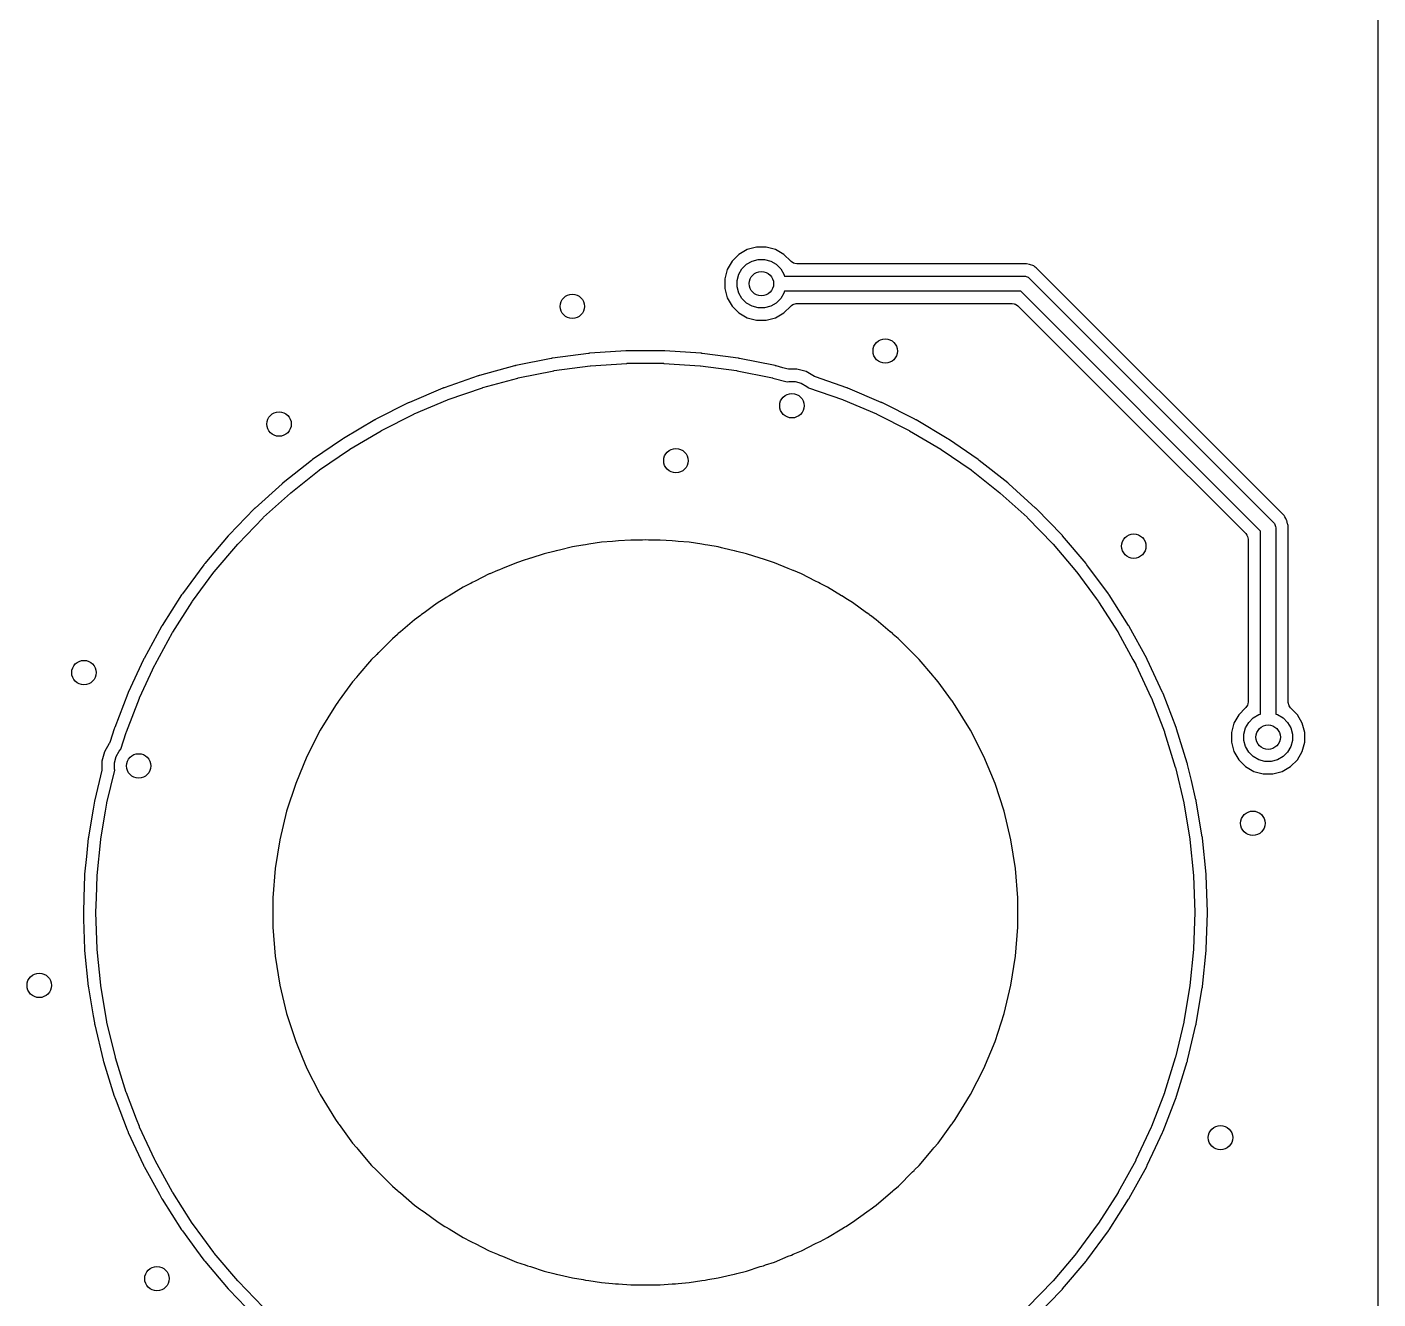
# Model space of a CAD drawing. Header units: inches. Extents: x 0.79 to 7.64, y -5.35 to -0.98.
# Drawn here: x 6.767 to 7.638, y -3.084 to -2.264 of the extents above; entities that cross this region are included whole.
import ezdxf

# ---------------------------------------------------------------- set-up
doc = ezdxf.new("R2010")
doc.units = ezdxf.units.IN
doc.header["$MEASUREMENT"] = 0
doc.layers.add('BLACK', color=250, linetype='CONTINUOUS')

msp = doc.modelspace()

# ---------------------------------------------------------------- linework, layer by layer
at = {"layer": 'BLACK', "linetype": 'CONTINUOUS'}
for p, q in [((7.63778, -1.2601), (7.63778, -5.07848)), ((7.22564, -2.41022), (7.22124, -2.41462)), ((7.23103, -2.4071), (7.22564, -2.41022)), ((7.23705, -2.40549), (7.23103, -2.4071)), ((7.24327, -2.40549), (7.23705, -2.40549)), ((7.23705, -2.40549), (7.23705, -2.40549)), ((7.24928, -2.4071), (7.24327, -2.40549)), ((7.24327, -2.40549), (7.24327, -2.40549)), ((7.25467, -2.41022), (7.24928, -2.4071)), ((7.25908, -2.41462), (7.25467, -2.41022)), ((7.21813, -2.42001), (7.21652, -2.42602)), ((7.22124, -2.41462), (7.21813, -2.42001)), ((7.22561, -2.42311), (7.22766, -2.41955)), ((7.22766, -2.41955), (7.23057, -2.41664)), ((7.23057, -2.41664), (7.23413, -2.41458)), ((7.23413, -2.41458), (7.2381, -2.41352)), ((7.2381, -2.41352), (7.24221, -2.41352)), ((7.24221, -2.41352), (7.24618, -2.41458)), ((7.24618, -2.41458), (7.24974, -2.41664)), ((7.24974, -2.41664), (7.25265, -2.41955)), ((7.25265, -2.41955), (7.25471, -2.42311)), ((7.2593, -2.41484), (7.25908, -2.41462)), ((7.25908, -2.41462), (7.25908, -2.41462)), ((7.25938, -2.41476), (7.2593, -2.41484)), ((7.2609, -2.41586), (7.25938, -2.41476)), ((7.26172, -2.41613), (7.2609, -2.41586)), ((7.26292, -2.41632), (7.26172, -2.41613)), ((7.41114, -2.41632), (7.26292, -2.41632)), ((7.41313, -2.41685), (7.41114, -2.41632)), ((7.41114, -2.41632), (7.41114, -2.41632)), ((7.41582, -2.41757), (7.41313, -2.41685)), ((7.41665, -2.41849), (7.41582, -2.41757)), ((7.41732, -2.41888), (7.41665, -2.41849)), ((7.57481, -2.57638), (7.41732, -2.41888)), ((7.41732, -2.41888), (7.41732, -2.41888)), ((7.41732, -2.41888), (7.41732, -2.41888)), ((7.41732, -2.41888), (7.41732, -2.41888)), ((7.21652, -2.42602), (7.21652, -2.43225)), ((7.22454, -2.42708), (7.22561, -2.42311)), ((7.22454, -2.43119), (7.22454, -2.42708)), ((7.25471, -2.42311), (7.255, -2.42421)), ((7.255, -2.42421), (7.40945, -2.42421)), ((7.40945, -2.42421), (7.41041, -2.42431)), ((7.41041, -2.42431), (7.41041, -2.42431)), ((7.41041, -2.42431), (7.41093, -2.42452)), ((7.41093, -2.42452), (7.41218, -2.42504)), ((7.41218, -2.42504), (7.41218, -2.42504)), ((7.41218, -2.42504), (7.41293, -2.42565)), ((7.41293, -2.42565), (7.57043, -2.58315)), ((7.21652, -2.43225), (7.21813, -2.43826)), ((7.21813, -2.43826), (7.22124, -2.44365)), ((7.22561, -2.43516), (7.22454, -2.43119)), ((7.22766, -2.43872), (7.22561, -2.43516)), ((7.23057, -2.44163), (7.22766, -2.43872)), ((7.25265, -2.43872), (7.24974, -2.44163)), ((7.25471, -2.43516), (7.25265, -2.43872)), ((7.255, -2.43406), (7.25471, -2.43516)), ((7.40741, -2.43406), (7.255, -2.43406)), ((7.56202, -2.58867), (7.40741, -2.43406)), ((7.22124, -2.44365), (7.22564, -2.44805)), ((7.23413, -2.44368), (7.23057, -2.44163)), ((7.2381, -2.44475), (7.23413, -2.44368)), ((7.24221, -2.44475), (7.2381, -2.44475)), ((7.24618, -2.44368), (7.24221, -2.44475)), ((7.24974, -2.44163), (7.24618, -2.44368)), ((7.25467, -2.44805), (7.25908, -2.44365)), ((7.25908, -2.44365), (7.25909, -2.44364)), ((7.25908, -2.44365), (7.25908, -2.44365)), ((7.25909, -2.44364), (7.25964, -2.44318)), ((7.25964, -2.44318), (7.26043, -2.44263)), ((7.26043, -2.44263), (7.26264, -2.44195)), ((7.26264, -2.44195), (7.40191, -2.44195)), ((7.40191, -2.44195), (7.40311, -2.44214)), ((7.40311, -2.44214), (7.4036, -2.4423)), ((7.4036, -2.4423), (7.40403, -2.44244)), ((7.40403, -2.44244), (7.40558, -2.44339)), ((7.40558, -2.44339), (7.47909, -2.5169)), ((7.22564, -2.44805), (7.23103, -2.45116)), ((7.23103, -2.45116), (7.23705, -2.45278)), ((7.23705, -2.45278), (7.23705, -2.45278)), ((7.23705, -2.45278), (7.24327, -2.45278)), ((7.24327, -2.45278), (7.24928, -2.45116)), ((7.24327, -2.45278), (7.24327, -2.45278)), ((7.24928, -2.45116), (7.25467, -2.44805)), ((7.12865, -2.4741), (7.1055, -2.47721)), ((7.12887, -2.47407), (7.12865, -2.4741)), ((7.12892, -2.47407), (7.12887, -2.47407)), ((7.12924, -2.47403), (7.12892, -2.47407)), ((7.12951, -2.47401), (7.12924, -2.47403)), ((7.12924, -2.47403), (7.12924, -2.47403)), ((7.12924, -2.47403), (7.12924, -2.47403)), ((7.15281, -2.47245), (7.12951, -2.47401)), ((7.15303, -2.47244), (7.15281, -2.47245)), ((7.15308, -2.47244), (7.15303, -2.47244)), ((7.1531, -2.47244), (7.15308, -2.47244)), ((7.15341, -2.47243), (7.1531, -2.47244)), ((7.15368, -2.47242), (7.15341, -2.47243)), ((7.17703, -2.47242), (7.15368, -2.47242)), ((7.15368, -2.47242), (7.15368, -2.47242)), ((7.1773, -2.47243), (7.17703, -2.47242)), ((7.17703, -2.47242), (7.17703, -2.47242)), ((7.1776, -2.47244), (7.1773, -2.47243)), ((7.17763, -2.47244), (7.1776, -2.47244)), ((7.17774, -2.47244), (7.17763, -2.47244)), ((7.1779, -2.47245), (7.17774, -2.47244)), ((7.2012, -2.47401), (7.1779, -2.47245)), ((7.20147, -2.47403), (7.2012, -2.47401)), ((7.20179, -2.47407), (7.20147, -2.47403)), ((7.20196, -2.47409), (7.20179, -2.47407)), ((7.20206, -2.4741), (7.20196, -2.47409)), ((7.21709, -2.47612), (7.20206, -2.4741)), ((7.08092, -2.48221), (7.05839, -2.48838)), ((7.08118, -2.48214), (7.08092, -2.48221)), ((7.0815, -2.48206), (7.08118, -2.48214)), ((7.08169, -2.48202), (7.0815, -2.48206)), ((7.08176, -2.48201), (7.08169, -2.48202)), ((7.10465, -2.47735), (7.08176, -2.48201)), ((7.08176, -2.48201), (7.08176, -2.48201)), ((7.08176, -2.48201), (7.08176, -2.48201)), ((7.10491, -2.4773), (7.10465, -2.47735)), ((7.10523, -2.47725), (7.10491, -2.4773)), ((7.1055, -2.47721), (7.10523, -2.47725)), ((7.10658, -2.48523), (7.12973, -2.48212)), ((7.12973, -2.48212), (7.13005, -2.48208)), ((7.13005, -2.48208), (7.15335, -2.48052)), ((7.15335, -2.48052), (7.15368, -2.48051)), ((7.15368, -2.48051), (7.17703, -2.48051)), ((7.17703, -2.48051), (7.17736, -2.48052)), ((7.17736, -2.48052), (7.20066, -2.48208)), ((7.20066, -2.48208), (7.20098, -2.48212)), ((7.20098, -2.48212), (7.22413, -2.48523)), ((7.22521, -2.47721), (7.21709, -2.47612)), ((7.22547, -2.47725), (7.22521, -2.47721)), ((7.22548, -2.47725), (7.22547, -2.47725)), ((7.22547, -2.47725), (7.22547, -2.47725)), ((7.2258, -2.47731), (7.22548, -2.47725)), ((7.22606, -2.47735), (7.2258, -2.47731)), ((7.24895, -2.48201), (7.22606, -2.47735)), ((7.22606, -2.47735), (7.22606, -2.47735)), ((7.22606, -2.47735), (7.22606, -2.47735)), ((7.24921, -2.48206), (7.24895, -2.48201)), ((7.24953, -2.48214), (7.24921, -2.48206)), ((7.24921, -2.48206), (7.24921, -2.48206)), ((7.24921, -2.48206), (7.24921, -2.48206)), ((7.24979, -2.48221), (7.24953, -2.48214)), ((7.24953, -2.48214), (7.24953, -2.48214)), ((7.25398, -2.48335), (7.24979, -2.48221)), ((7.05757, -2.48863), (7.0355, -2.49629)), ((7.05782, -2.48855), (7.05757, -2.48863)), ((7.05814, -2.48845), (7.05782, -2.48855)), ((7.05839, -2.48838), (7.05814, -2.48845)), ((7.06053, -2.49618), (7.08306, -2.49001)), ((7.08306, -2.49001), (7.08337, -2.48993)), ((7.08337, -2.48993), (7.10626, -2.48528)), ((7.10626, -2.48528), (7.10658, -2.48523)), ((7.22413, -2.48523), (7.22445, -2.48528)), ((7.22445, -2.48528), (7.24627, -2.48972)), ((7.24627, -2.48972), (7.24734, -2.48993)), ((7.24734, -2.48993), (7.24765, -2.49001)), ((7.24765, -2.49001), (7.25682, -2.49252)), ((7.25668, -2.48409), (7.25398, -2.48335)), ((7.25771, -2.48423), (7.25668, -2.48409)), ((7.26295, -2.48423), (7.25771, -2.48423)), ((7.26897, -2.48584), (7.26295, -2.48423)), ((7.26295, -2.48423), (7.26295, -2.48423)), ((7.27436, -2.48896), (7.26897, -2.48584)), ((7.27448, -2.48902), (7.27436, -2.48896)), ((7.27436, -2.48896), (7.27436, -2.48896)), ((7.27515, -2.48933), (7.27448, -2.48902)), ((7.2952, -2.49629), (7.27515, -2.48933)), ((7.0347, -2.49661), (7.0132, -2.50572)), ((7.03495, -2.4965), (7.0347, -2.49661)), ((7.03525, -2.49639), (7.03495, -2.4965)), ((7.0355, -2.49629), (7.03525, -2.49639)), ((7.03816, -2.50394), (7.06022, -2.49628)), ((7.06022, -2.49628), (7.06053, -2.49618)), ((7.25682, -2.49252), (7.25779, -2.49226)), ((7.25779, -2.49226), (7.2619, -2.49226)), ((7.2619, -2.49226), (7.26587, -2.49332)), ((7.26587, -2.49332), (7.26943, -2.49538)), ((7.26943, -2.49538), (7.27025, -2.4962)), ((7.27025, -2.4962), (7.27049, -2.49628)), ((7.27049, -2.49628), (7.29255, -2.50394)), ((7.29546, -2.49639), (7.2952, -2.49629)), ((7.29576, -2.4965), (7.29546, -2.49639)), ((7.29601, -2.49661), (7.29576, -2.4965)), ((7.31751, -2.50572), (7.29601, -2.49661)), ((7.01241, -2.50609), (6.99157, -2.51662)), ((7.01265, -2.50597), (7.01241, -2.50609)), ((7.01295, -2.50583), (7.01265, -2.50597)), ((7.0132, -2.50572), (7.01295, -2.50583)), ((7.01635, -2.51317), (7.03786, -2.50405)), ((7.03786, -2.50405), (7.03816, -2.50394)), ((7.29255, -2.50394), (7.29285, -2.50405)), ((7.29285, -2.50405), (7.31435, -2.51317)), ((7.31776, -2.50583), (7.31751, -2.50572)), ((7.31806, -2.50597), (7.31776, -2.50583)), ((7.3183, -2.50609), (7.31806, -2.50597)), ((7.33914, -2.51662), (7.3183, -2.50609)), ((6.99081, -2.51704), (6.97071, -2.52894)), ((6.99104, -2.5169), (6.99081, -2.51704)), ((6.99133, -2.51675), (6.99104, -2.5169)), ((6.99157, -2.51662), (6.99133, -2.51675)), ((6.99521, -2.52384), (7.01606, -2.51331)), ((7.01606, -2.51331), (7.01635, -2.51317)), ((7.31435, -2.51317), (7.31465, -2.51331)), ((7.31465, -2.51331), (7.33549, -2.52384)), ((7.33938, -2.51675), (7.33914, -2.51662)), ((7.33967, -2.5169), (7.33938, -2.51675)), ((7.3399, -2.51704), (7.33967, -2.5169)), ((7.36, -2.52894), (7.3399, -2.51704)), ((7.47909, -2.5169), (7.55255, -2.59036)), ((6.97484, -2.5359), (6.99493, -2.524)), ((6.99493, -2.524), (6.99521, -2.52384)), ((7.33549, -2.52384), (7.33578, -2.524)), ((7.33578, -2.524), (7.35587, -2.5359)), ((6.96998, -2.52941), (6.95073, -2.54262)), ((6.97021, -2.52926), (6.96998, -2.52941)), ((6.97048, -2.52908), (6.97021, -2.52926)), ((6.97071, -2.52894), (6.97048, -2.52908)), ((7.36023, -2.52908), (7.36, -2.52894)), ((7.3605, -2.52926), (7.36023, -2.52908)), ((7.36073, -2.52941), (7.3605, -2.52926)), ((7.3605, -2.52926), (7.3605, -2.52926)), ((7.37998, -2.54262), (7.36073, -2.52941)), ((6.95003, -2.54314), (6.9317, -2.55761)), ((6.95025, -2.54297), (6.95003, -2.54314)), ((6.95051, -2.54278), (6.95025, -2.54297)), ((6.95073, -2.54262), (6.95051, -2.54278)), ((6.95531, -2.54929), (6.97456, -2.53608)), ((6.97456, -2.53608), (6.97484, -2.5359)), ((7.35587, -2.5359), (7.35615, -2.53608)), ((7.35615, -2.53608), (7.3754, -2.54929)), ((7.38017, -2.54276), (7.37998, -2.54262)), ((7.3802, -2.54278), (7.38017, -2.54276)), ((7.38046, -2.54297), (7.3802, -2.54278)), ((7.38068, -2.54314), (7.38046, -2.54297)), ((7.38046, -2.54297), (7.38046, -2.54297)), ((7.399, -2.55761), (7.38068, -2.54314)), ((7.38068, -2.54314), (7.38068, -2.54314)), ((6.93672, -2.56396), (6.95505, -2.54948)), ((6.95505, -2.54948), (6.95531, -2.54929)), ((7.3754, -2.54929), (7.37566, -2.54949)), ((7.37566, -2.54949), (7.39399, -2.56396)), ((6.93104, -2.55817), (6.91372, -2.57383)), ((6.93124, -2.55799), (6.93104, -2.55817)), ((6.93144, -2.55783), (6.93124, -2.55799)), ((6.93149, -2.55778), (6.93144, -2.55783)), ((6.9317, -2.55761), (6.93149, -2.55778)), ((6.93149, -2.55778), (6.93149, -2.55778)), ((6.93149, -2.55778), (6.93149, -2.55778)), ((7.39901, -2.55761), (7.399, -2.55761)), ((7.39922, -2.55778), (7.39901, -2.55761)), ((7.39946, -2.55799), (7.39922, -2.55778)), ((7.39947, -2.55799), (7.39946, -2.55799)), ((7.39967, -2.55817), (7.39947, -2.55799)), ((7.41699, -2.57383), (7.39967, -2.55817)), ((7.39967, -2.55817), (7.39967, -2.55817)), ((7.39967, -2.55817), (7.39967, -2.55817)), ((6.91915, -2.57984), (6.93647, -2.56417)), ((6.93647, -2.56417), (6.93672, -2.56396)), ((7.39399, -2.56396), (7.39424, -2.56417)), ((7.39424, -2.56417), (7.41156, -2.57983)), ((6.9131, -2.57444), (6.89686, -2.59123)), ((6.91329, -2.57424), (6.9131, -2.57444)), ((6.91352, -2.57402), (6.91329, -2.57424)), ((6.91372, -2.57383), (6.91352, -2.57402)), ((7.41699, -2.57384), (7.41699, -2.57384)), ((7.41699, -2.57384), (7.41699, -2.57383)), ((7.41719, -2.57402), (7.41699, -2.57384)), ((7.41742, -2.57425), (7.41719, -2.57402)), ((7.41719, -2.57402), (7.41719, -2.57402)), ((7.41761, -2.57444), (7.41742, -2.57425)), ((7.43385, -2.59122), (7.41761, -2.57444)), ((7.41761, -2.57444), (7.41761, -2.57444)), ((7.41761, -2.57444), (7.41761, -2.57444)), ((7.5772, -2.57876), (7.57481, -2.57638)), ((7.57481, -2.57638), (7.57481, -2.57638)), ((6.90268, -2.59685), (6.91891, -2.58006)), ((6.91891, -2.58006), (6.91915, -2.57984)), ((7.41156, -2.57983), (7.4118, -2.58006)), ((7.4118, -2.58006), (7.42803, -2.59685)), ((7.57043, -2.58315), (7.57104, -2.5839)), ((7.57104, -2.5839), (7.57177, -2.58567)), ((7.57177, -2.58567), (7.57187, -2.58663)), ((7.57187, -2.58663), (7.57187, -2.70681)), ((7.57765, -2.57955), (7.5772, -2.57876)), ((7.57831, -2.58069), (7.57765, -2.57955)), ((7.57857, -2.58113), (7.57831, -2.58069)), ((7.57831, -2.58069), (7.57831, -2.58069)), ((7.57889, -2.58168), (7.57857, -2.58113)), ((7.57857, -2.58113), (7.57857, -2.58113)), ((7.57893, -2.58185), (7.57889, -2.58168)), ((7.57889, -2.58168), (7.57889, -2.58168)), ((7.57889, -2.58168), (7.57889, -2.58168)), ((7.57951, -2.584), (7.57893, -2.58185)), ((7.57893, -2.58185), (7.57893, -2.58185)), ((7.57966, -2.58456), (7.57951, -2.584)), ((7.57951, -2.584), (7.57951, -2.584)), ((7.57969, -2.58465), (7.57966, -2.58456)), ((7.57976, -2.58494), (7.57969, -2.58465)), ((7.57976, -2.58871), (7.57976, -2.58494)), ((6.89628, -2.59187), (6.8812, -2.6097)), ((6.89646, -2.59166), (6.89628, -2.59187)), ((6.89668, -2.59142), (6.89646, -2.59166)), ((6.89686, -2.59123), (6.89668, -2.59142)), ((7.1371, -2.59595), (7.12898, -2.59724)), ((7.1441, -2.5954), (7.1371, -2.59595)), ((7.1371, -2.59595), (7.1371, -2.59595)), ((7.14421, -2.59539), (7.1441, -2.5954)), ((7.14602, -2.59517), (7.14421, -2.59539)), ((7.14804, -2.59509), (7.14602, -2.59517)), ((7.14813, -2.59508), (7.14804, -2.59509)), ((7.15592, -2.59447), (7.14813, -2.59508)), ((7.14813, -2.59508), (7.14813, -2.59508)), ((7.16342, -2.59447), (7.15592, -2.59447)), ((7.16535, -2.59439), (7.16342, -2.59447)), ((7.16728, -2.59447), (7.16535, -2.59439)), ((7.17479, -2.59447), (7.16728, -2.59447)), ((7.18258, -2.59508), (7.17479, -2.59447)), ((7.17479, -2.59447), (7.17479, -2.59447)), ((7.18267, -2.59509), (7.18258, -2.59508)), ((7.18469, -2.59517), (7.18267, -2.59509)), ((7.1865, -2.59539), (7.18469, -2.59517)), ((7.1866, -2.5954), (7.1865, -2.59539)), ((7.19361, -2.59595), (7.1866, -2.5954)), ((7.20173, -2.59724), (7.19361, -2.59595)), ((7.19361, -2.59595), (7.19361, -2.59595)), ((7.43403, -2.59142), (7.43385, -2.59122)), ((7.43385, -2.59122), (7.43385, -2.59122)), ((7.43425, -2.59166), (7.43403, -2.59142)), ((7.43443, -2.59187), (7.43425, -2.59166)), ((7.43425, -2.59166), (7.43425, -2.59166)), ((7.44951, -2.6097), (7.43443, -2.59187)), ((7.55255, -2.59036), (7.55327, -2.59135)), ((7.55327, -2.59135), (7.55371, -2.5922)), ((7.55371, -2.5922), (7.55413, -2.59397)), ((7.55413, -2.59397), (7.55413, -2.69889)), ((7.56202, -2.70681), (7.56202, -2.58867)), ((7.57976, -2.69917), (7.57976, -2.58871)), ((7.57976, -2.58871), (7.57976, -2.58871)), ((6.88738, -2.61493), (6.90246, -2.59709)), ((6.90246, -2.59709), (6.90268, -2.59685)), ((7.10011, -2.60331), (7.09143, -2.60613)), ((7.10622, -2.60184), (7.10011, -2.60331)), ((7.10634, -2.60181), (7.10622, -2.60184)), ((7.10622, -2.60184), (7.10622, -2.60184)), ((7.10786, -2.60137), (7.10634, -2.60181)), ((7.10996, -2.60094), (7.10786, -2.60137)), ((7.11004, -2.60092), (7.10996, -2.60094)), ((7.11846, -2.5989), (7.11004, -2.60092)), ((7.11004, -2.60092), (7.11004, -2.60092)), ((7.12503, -2.59786), (7.11846, -2.5989)), ((7.12514, -2.59784), (7.12503, -2.59786)), ((7.12681, -2.5975), (7.12514, -2.59784)), ((7.12889, -2.59725), (7.12681, -2.5975)), ((7.12898, -2.59724), (7.12889, -2.59725)), ((7.12898, -2.59724), (7.12898, -2.59724)), ((7.20182, -2.59725), (7.20173, -2.59724)), ((7.20173, -2.59724), (7.20173, -2.59724)), ((7.20389, -2.5975), (7.20182, -2.59725)), ((7.20557, -2.59784), (7.20389, -2.5975)), ((7.20568, -2.59786), (7.20557, -2.59784)), ((7.21225, -2.5989), (7.20568, -2.59786)), ((7.21449, -2.59944), (7.21225, -2.5989)), ((7.21225, -2.5989), (7.21225, -2.5989)), ((7.22067, -2.60092), (7.21449, -2.59944)), ((7.22075, -2.60094), (7.22067, -2.60092)), ((7.22067, -2.60092), (7.22067, -2.60092)), ((7.22285, -2.60137), (7.22075, -2.60094)), ((7.22437, -2.60181), (7.22285, -2.60137)), ((7.2306, -2.60331), (7.22437, -2.60181)), ((7.23927, -2.60613), (7.2306, -2.60331)), ((7.2306, -2.60331), (7.2306, -2.60331)), ((7.2306, -2.60331), (7.2306, -2.60331)), ((7.42803, -2.59685), (7.42825, -2.59709)), ((7.42825, -2.59709), (7.44333, -2.61492)), ((6.88067, -2.61038), (6.86681, -2.62918)), ((6.88083, -2.61017), (6.88067, -2.61038)), ((6.88103, -2.60991), (6.88083, -2.61017)), ((6.8812, -2.6097), (6.88103, -2.60991)), ((7.07321, -2.61285), (7.07118, -2.61362)), ((7.07328, -2.61282), (7.07321, -2.61285)), ((7.08216, -2.60914), (7.07328, -2.61282)), ((7.07328, -2.61282), (7.07328, -2.61282)), ((7.08781, -2.60731), (7.08216, -2.60914)), ((7.08216, -2.60914), (7.08216, -2.60914)), ((7.08792, -2.60727), (7.08781, -2.60731)), ((7.08781, -2.60731), (7.08781, -2.60731)), ((7.08927, -2.60676), (7.08792, -2.60727)), ((7.09136, -2.60615), (7.08927, -2.60676)), ((7.09143, -2.60613), (7.09136, -2.60615)), ((7.09143, -2.60613), (7.09143, -2.60613)), ((7.23935, -2.60615), (7.23927, -2.60613)), ((7.23927, -2.60613), (7.23927, -2.60613)), ((7.24144, -2.60676), (7.23935, -2.60615)), ((7.24279, -2.60727), (7.24144, -2.60676)), ((7.2429, -2.60731), (7.24279, -2.60727)), ((7.24855, -2.60914), (7.2429, -2.60731)), ((7.2429, -2.60731), (7.2429, -2.60731)), ((7.25743, -2.61282), (7.24855, -2.60914)), ((7.24855, -2.60914), (7.24855, -2.60914)), ((7.2575, -2.61285), (7.25743, -2.61282)), ((7.25743, -2.61282), (7.25743, -2.61282)), ((7.25953, -2.61362), (7.2575, -2.61285)), ((7.44964, -2.60986), (7.44951, -2.6097)), ((7.44968, -2.60991), (7.44964, -2.60986)), ((7.44988, -2.61017), (7.44968, -2.60991)), ((7.45004, -2.61038), (7.44988, -2.61017)), ((7.4639, -2.62918), (7.45004, -2.61038)), ((7.45004, -2.61038), (7.45004, -2.61038)), ((6.87333, -2.63398), (6.88718, -2.61518)), ((6.88718, -2.61518), (6.88738, -2.61493)), ((7.0537, -2.62191), (7.05271, -2.62248)), ((7.05563, -2.621), (7.0537, -2.62191)), ((7.05569, -2.62096), (7.05563, -2.621)), ((7.06472, -2.61636), (7.05569, -2.62096)), ((7.06512, -2.6162), (7.06472, -2.61636)), ((7.06472, -2.61636), (7.06472, -2.61636)), ((7.06472, -2.61636), (7.06472, -2.61636)), ((7.06989, -2.61422), (7.06512, -2.6162)), ((7.07001, -2.61417), (7.06989, -2.61422)), ((7.06989, -2.61422), (7.06989, -2.61422)), ((7.07118, -2.61362), (7.07001, -2.61417)), ((7.2607, -2.61417), (7.25953, -2.61362)), ((7.26082, -2.61422), (7.2607, -2.61417)), ((7.26598, -2.61636), (7.26082, -2.61422)), ((7.26082, -2.61422), (7.26082, -2.61422)), ((7.27508, -2.62099), (7.26598, -2.61636)), ((7.26598, -2.61636), (7.26598, -2.61636)), ((7.27701, -2.62191), (7.27508, -2.62099)), ((7.278, -2.62249), (7.27701, -2.62191)), ((7.44333, -2.61492), (7.44353, -2.61518)), ((7.44353, -2.61518), (7.45608, -2.63222)), ((6.86632, -2.6299), (6.85376, -2.64958)), ((6.86647, -2.62967), (6.86632, -2.6299)), ((6.86665, -2.62941), (6.86647, -2.62967)), ((6.86681, -2.62918), (6.86665, -2.62941)), ((7.03873, -2.63056), (7.03695, -2.63158)), ((7.03878, -2.63052), (7.03873, -2.63056)), ((7.04791, -2.62493), (7.03878, -2.63052)), ((7.03878, -2.63052), (7.03878, -2.63052)), ((7.05259, -2.62254), (7.04791, -2.62493)), ((7.05271, -2.62248), (7.05259, -2.62254)), ((7.05259, -2.62254), (7.05259, -2.62254)), ((7.27812, -2.62254), (7.278, -2.62249)), ((7.2828, -2.62493), (7.27812, -2.62254)), ((7.29192, -2.63052), (7.2828, -2.62493)), ((7.2828, -2.62493), (7.2828, -2.62493)), ((7.2828, -2.62493), (7.2828, -2.62493)), ((7.2828, -2.62493), (7.2828, -2.62493)), ((7.29198, -2.63056), (7.29192, -2.63052)), ((7.29376, -2.63158), (7.29198, -2.63056)), ((7.46405, -2.6294), (7.4639, -2.62918)), ((7.46417, -2.62958), (7.46405, -2.6294)), ((7.46424, -2.62967), (7.46417, -2.62958)), ((7.46437, -2.62987), (7.46424, -2.62967)), ((7.46439, -2.6299), (7.46437, -2.62987)), ((7.47695, -2.64958), (7.46439, -2.6299)), ((6.86057, -2.65394), (6.87314, -2.63425)), ((6.87314, -2.63425), (6.87333, -2.63398)), ((7.02882, -2.63697), (7.02266, -2.64145)), ((7.03182, -2.63479), (7.02882, -2.63697)), ((7.03602, -2.63222), (7.03182, -2.63479)), ((7.03182, -2.63479), (7.03182, -2.63479)), ((7.03182, -2.63479), (7.03182, -2.63479)), ((7.03613, -2.63215), (7.03602, -2.63222)), ((7.03695, -2.63158), (7.03613, -2.63215)), ((7.29458, -2.63215), (7.29376, -2.63158)), ((7.29469, -2.63222), (7.29458, -2.63215)), ((7.29889, -2.63479), (7.29469, -2.63222)), ((7.30805, -2.64145), (7.29889, -2.63479)), ((7.29889, -2.63479), (7.29889, -2.63479)), ((7.29889, -2.63479), (7.29889, -2.63479)), ((7.45608, -2.63222), (7.45738, -2.63398)), ((7.45738, -2.63398), (7.45757, -2.63425)), ((7.45757, -2.63425), (7.46997, -2.65368)), ((7.01655, -2.64589), (7.00742, -2.65368)), ((7.02027, -2.64318), (7.01655, -2.64588)), ((7.01655, -2.64588), (7.01655, -2.64589)), ((7.02038, -2.6431), (7.02027, -2.64318)), ((7.02027, -2.64318), (7.02027, -2.64318)), ((7.02102, -2.64258), (7.02038, -2.6431)), ((7.02261, -2.64148), (7.02102, -2.64258)), ((7.02266, -2.64145), (7.02261, -2.64148)), ((7.3081, -2.64148), (7.30805, -2.64145)), ((7.30805, -2.64145), (7.30805, -2.64145)), ((7.30969, -2.64258), (7.3081, -2.64148)), ((7.31033, -2.6431), (7.30969, -2.64258)), ((7.31043, -2.64317), (7.31033, -2.6431)), ((7.31416, -2.64588), (7.31043, -2.64317)), ((7.31416, -2.64589), (7.31416, -2.64588)), ((7.32329, -2.65368), (7.31416, -2.64589)), ((7.31416, -2.64589), (7.31416, -2.64589)), ((6.85331, -2.65033), (6.84209, -2.67081)), ((6.84919, -2.6747), (6.86041, -2.65421)), ((6.85345, -2.65009), (6.85331, -2.65033)), ((6.85361, -2.64981), (6.85345, -2.65009)), ((6.85376, -2.64958), (6.85361, -2.64981)), ((6.86041, -2.65421), (6.86057, -2.65394)), ((7.00545, -2.65536), (7.0022, -2.65814)), ((7.00556, -2.65527), (7.00545, -2.65536)), ((7.00545, -2.65536), (7.00545, -2.65536)), ((7.00604, -2.65481), (7.00556, -2.65527)), ((7.00738, -2.65372), (7.00604, -2.65481)), ((7.00742, -2.65368), (7.00738, -2.65372)), ((7.00742, -2.65368), (7.00742, -2.65368)), ((7.32333, -2.65372), (7.32329, -2.65368)), ((7.32329, -2.65368), (7.32329, -2.65368)), ((7.32467, -2.65481), (7.32333, -2.65372)), ((7.32515, -2.65527), (7.32467, -2.65481)), ((7.32525, -2.65536), (7.32515, -2.65527)), ((7.3283, -2.65796), (7.32525, -2.65536)), ((7.46997, -2.65368), (7.47013, -2.65394)), ((7.47013, -2.65394), (7.4703, -2.65422)), ((7.4703, -2.65422), (7.47976, -2.67149)), ((7.47709, -2.64981), (7.47695, -2.64958)), ((7.47695, -2.64958), (7.47695, -2.64958)), ((7.47726, -2.65009), (7.47709, -2.64981)), ((7.47739, -2.65033), (7.47726, -2.65009)), ((7.48862, -2.67081), (7.47739, -2.65033)), ((7.0022, -2.65814), (6.99316, -2.66718)), ((7.32851, -2.65814), (7.3283, -2.65796)), ((7.33759, -2.66722), (7.32851, -2.65814)), ((7.32851, -2.65814), (7.32851, -2.65814)), ((6.8417, -2.67158), (6.83187, -2.69276)), ((6.84182, -2.67134), (6.8417, -2.67158)), ((6.84196, -2.67105), (6.84182, -2.67134)), ((6.84209, -2.67081), (6.84196, -2.67105)), ((6.98885, -2.67149), (6.97997, -2.68189)), ((6.99166, -2.66868), (6.98885, -2.67149)), ((6.98885, -2.67149), (6.98885, -2.67149)), ((6.99176, -2.66857), (6.99166, -2.66868)), ((6.99166, -2.66868), (6.99166, -2.66868)), ((6.99208, -2.66822), (6.99176, -2.66857)), ((6.99312, -2.66722), (6.99208, -2.66822)), ((6.99316, -2.66718), (6.99312, -2.66722)), ((6.99316, -2.66718), (6.99316, -2.66718)), ((7.33863, -2.66822), (7.33759, -2.66722)), ((7.33895, -2.66858), (7.33863, -2.66822)), ((7.34186, -2.67149), (7.33895, -2.66858)), ((7.35077, -2.68192), (7.34186, -2.67149)), ((7.47976, -2.67149), (7.48152, -2.6747)), ((7.48872, -2.671), (7.48862, -2.67081)), ((7.48874, -2.67105), (7.48872, -2.671)), ((7.48889, -2.67134), (7.48874, -2.67105)), ((7.48901, -2.67158), (7.48889, -2.67134)), ((7.49884, -2.69276), (7.48901, -2.67158)), ((6.83921, -2.69617), (6.84904, -2.67499)), ((6.84904, -2.67499), (6.84919, -2.6747)), ((6.97897, -2.68305), (6.97659, -2.68584)), ((6.97907, -2.68294), (6.97897, -2.68305)), ((6.97897, -2.68305), (6.97897, -2.68305)), ((6.97925, -2.6827), (6.97907, -2.68294)), ((6.97994, -2.68192), (6.97925, -2.6827)), ((6.97997, -2.68189), (6.97994, -2.68192)), ((7.35146, -2.6827), (7.35077, -2.68192)), ((7.35164, -2.68294), (7.35146, -2.6827)), ((7.35174, -2.68305), (7.35164, -2.68294)), ((7.35412, -2.68584), (7.35174, -2.68305)), ((7.48152, -2.6747), (7.48167, -2.67499)), ((7.48167, -2.67499), (7.4915, -2.69617)), ((6.97659, -2.68584), (6.96794, -2.69775)), ((7.3628, -2.69779), (7.35412, -2.68584)), ((6.83153, -2.69356), (6.82314, -2.71536)), ((6.83069, -2.71826), (6.83908, -2.69647)), ((6.83163, -2.69331), (6.83153, -2.69356)), ((6.83176, -2.69301), (6.83163, -2.69331)), ((6.83187, -2.69276), (6.83176, -2.69301)), ((6.83908, -2.69647), (6.83921, -2.69617)), ((6.96747, -2.69839), (6.9655, -2.70111)), ((6.96757, -2.69826), (6.96747, -2.69839)), ((6.96763, -2.69817), (6.96757, -2.69826)), ((6.96791, -2.69779), (6.96763, -2.69817)), ((6.96794, -2.69775), (6.96791, -2.69779)), ((7.36308, -2.69817), (7.3628, -2.69779)), ((7.36314, -2.69827), (7.36308, -2.69817)), ((7.36521, -2.70111), (7.36314, -2.69827)), ((7.4915, -2.69617), (7.49163, -2.69647)), ((7.49163, -2.69647), (7.50002, -2.71826)), ((7.49884, -2.69277), (7.49884, -2.69276)), ((7.49895, -2.69301), (7.49884, -2.69277)), ((7.49908, -2.69331), (7.49895, -2.69301)), ((7.49918, -2.69356), (7.49908, -2.69331)), ((7.50757, -2.71536), (7.49918, -2.69356)), ((7.55394, -2.70009), (7.55367, -2.70092)), ((7.55413, -2.69889), (7.55394, -2.70009)), ((7.58045, -2.70138), (7.57976, -2.69917)), ((6.9655, -2.70111), (6.95564, -2.7172)), ((6.9655, -2.70111), (6.9655, -2.70111)), ((7.37507, -2.7172), (7.36521, -2.70111)), ((7.36521, -2.70111), (7.36521, -2.70111)), ((7.36521, -2.70111), (7.36521, -2.70111)), ((7.54803, -2.70714), (7.54492, -2.71253)), ((7.55243, -2.70274), (7.54803, -2.70714)), ((7.54803, -2.70714), (7.54803, -2.70714)), ((7.54803, -2.70714), (7.54803, -2.70714)), ((7.55253, -2.70265), (7.55243, -2.70274)), ((7.55243, -2.70274), (7.55243, -2.70274)), ((7.55367, -2.70092), (7.55248, -2.7026)), ((7.55248, -2.7026), (7.55253, -2.70265)), ((7.55445, -2.71207), (7.55736, -2.70916)), ((7.55736, -2.70916), (7.56092, -2.7071)), ((7.56092, -2.7071), (7.56202, -2.70681)), ((7.57187, -2.70681), (7.57297, -2.7071)), ((7.57297, -2.7071), (7.57653, -2.70916)), ((7.57653, -2.70916), (7.57944, -2.71207)), ((7.58099, -2.70217), (7.58045, -2.70138)), ((7.58145, -2.70272), (7.58099, -2.70217)), ((7.58146, -2.70274), (7.58145, -2.70272)), ((7.58586, -2.70714), (7.58146, -2.70274)), ((7.58146, -2.70274), (7.58146, -2.70274)), ((7.58146, -2.70274), (7.58146, -2.70274)), ((7.58898, -2.71253), (7.58586, -2.70714)), ((6.82285, -2.71617), (6.82029, -2.72442)), ((6.82294, -2.71592), (6.82285, -2.71617)), ((6.82304, -2.71561), (6.82294, -2.71592)), ((6.82314, -2.71536), (6.82304, -2.71561)), ((6.95564, -2.7172), (6.94707, -2.73402)), ((6.95564, -2.7172), (6.95564, -2.7172)), ((7.38364, -2.73402), (7.37507, -2.7172)), ((7.37507, -2.7172), (7.37507, -2.7172)), ((7.37507, -2.7172), (7.37507, -2.7172)), ((7.37507, -2.7172), (7.37507, -2.7172)), ((7.50764, -2.71554), (7.50757, -2.71536)), ((7.50766, -2.71561), (7.50764, -2.71554)), ((7.50777, -2.71592), (7.50766, -2.71561)), ((7.50786, -2.71617), (7.50777, -2.71592)), ((7.50777, -2.71592), (7.50777, -2.71592)), ((7.50777, -2.71592), (7.50777, -2.71592)), ((7.51477, -2.73848), (7.50786, -2.71617)), ((7.54492, -2.71253), (7.5433, -2.71854)), ((7.55133, -2.7196), (7.5524, -2.71563)), ((7.5524, -2.71563), (7.55445, -2.71207)), ((7.57944, -2.71207), (7.58149, -2.71563)), ((7.58149, -2.71563), (7.58256, -2.7196)), ((7.59059, -2.71854), (7.58898, -2.71253)), ((6.81966, -2.72564), (6.81655, -2.73103)), ((6.81979, -2.72542), (6.81966, -2.72564)), ((6.81966, -2.72564), (6.81966, -2.72564)), ((6.82029, -2.72442), (6.81978, -2.72541)), ((6.81978, -2.72541), (6.81979, -2.72542)), ((6.8272, -2.72945), (6.83058, -2.71857)), ((6.83058, -2.71857), (6.83069, -2.71826)), ((7.50002, -2.71826), (7.50013, -2.71857)), ((7.50013, -2.71857), (7.50705, -2.74088)), ((7.5433, -2.71854), (7.5433, -2.72477)), ((7.5433, -2.72477), (7.54492, -2.73078)), ((7.55133, -2.72371), (7.55133, -2.7196)), ((7.5524, -2.72768), (7.55133, -2.72371)), ((7.58256, -2.72371), (7.58149, -2.72768)), ((7.58256, -2.7196), (7.58256, -2.72371)), ((7.58898, -2.73078), (7.59059, -2.72477)), ((7.59059, -2.72477), (7.59059, -2.71854)), ((6.81655, -2.73103), (6.81494, -2.73705)), ((6.82297, -2.7381), (6.82403, -2.73413)), ((6.82403, -2.73413), (6.82609, -2.73057)), ((6.82609, -2.73057), (6.8272, -2.72945)), ((6.94707, -2.73402), (6.93985, -2.75145)), ((7.39086, -2.75145), (7.38364, -2.73402)), ((7.54492, -2.73078), (7.54803, -2.73617)), ((7.55445, -2.73124), (7.5524, -2.72768)), ((7.55736, -2.73415), (7.55445, -2.73124)), ((7.56092, -2.7362), (7.55736, -2.73415)), ((7.57653, -2.73415), (7.57297, -2.7362)), ((7.57944, -2.73124), (7.57653, -2.73415)), ((7.58149, -2.72768), (7.57944, -2.73124)), ((7.58586, -2.73617), (7.58898, -2.73078)), ((6.81483, -2.74297), (6.81029, -2.76203)), ((6.81494, -2.74207), (6.81483, -2.74297)), ((6.81494, -2.73705), (6.81494, -2.74207)), ((6.81816, -2.76391), (6.82316, -2.74293)), ((6.82297, -2.74221), (6.82297, -2.7381)), ((6.82316, -2.74293), (6.82297, -2.74221)), ((7.50705, -2.74088), (7.50713, -2.74119)), ((7.50713, -2.74119), (7.51255, -2.76391)), ((7.51485, -2.73874), (7.51477, -2.73848)), ((7.51494, -2.73906), (7.51485, -2.73874)), ((7.515, -2.73932), (7.51494, -2.73906)), ((7.51743, -2.74949), (7.515, -2.73932)), ((7.54803, -2.73617), (7.55243, -2.74057)), ((7.55243, -2.74057), (7.55782, -2.74368)), ((7.55782, -2.74368), (7.56383, -2.7453)), ((7.56489, -2.73727), (7.56092, -2.7362)), ((7.569, -2.73727), (7.56489, -2.73727)), ((7.57297, -2.7362), (7.569, -2.73727)), ((7.57006, -2.7453), (7.57607, -2.74368)), ((7.57607, -2.74368), (7.58146, -2.74057)), ((7.58146, -2.74057), (7.58586, -2.73617)), ((6.93985, -2.75145), (6.93402, -2.7694)), ((7.39669, -2.7694), (7.39086, -2.75145)), ((7.52042, -2.76203), (7.51743, -2.74949)), ((7.56383, -2.7453), (7.56383, -2.7453)), ((7.56383, -2.7453), (7.57006, -2.7453)), ((7.57006, -2.7453), (7.57006, -2.7453)), ((6.80925, -2.76806), (6.80623, -2.78591)), ((6.81012, -2.76288), (6.80925, -2.76806)), ((6.80925, -2.76806), (6.80925, -2.76806)), ((6.81017, -2.76261), (6.81012, -2.76288)), ((6.81023, -2.7623), (6.81017, -2.76261)), ((6.81029, -2.76203), (6.81023, -2.7623)), ((6.81421, -2.78726), (6.81722, -2.7694)), ((6.81722, -2.7694), (6.8181, -2.76423)), ((6.8181, -2.76423), (6.81816, -2.76391)), ((6.93402, -2.7694), (6.92961, -2.78775)), ((6.93402, -2.7694), (6.93402, -2.7694)), ((7.4011, -2.78775), (7.39669, -2.7694)), ((7.51255, -2.76391), (7.51261, -2.76423)), ((7.51261, -2.76423), (7.5165, -2.78726)), ((7.52048, -2.7623), (7.52042, -2.76203)), ((7.52054, -2.76262), (7.52048, -2.7623)), ((7.52059, -2.76288), (7.52054, -2.76262)), ((7.52447, -2.78591), (7.52059, -2.76288)), ((6.80612, -2.78677), (6.80493, -2.79861)), ((6.80615, -2.7865), (6.80612, -2.78677)), ((6.80619, -2.78618), (6.80615, -2.7865)), ((6.8062, -2.78616), (6.80619, -2.78618)), ((6.80619, -2.78618), (6.80619, -2.78618)), ((6.80623, -2.78591), (6.8062, -2.78616)), ((6.81183, -2.81082), (6.81417, -2.78758)), ((6.81417, -2.78758), (6.81421, -2.78726)), ((7.5165, -2.78726), (7.51654, -2.78758)), ((7.51654, -2.78758), (7.51888, -2.81082)), ((7.52451, -2.78618), (7.52447, -2.78591)), ((7.52456, -2.7865), (7.52451, -2.78618)), ((7.52459, -2.78677), (7.52456, -2.7865)), ((7.52693, -2.81001), (7.52459, -2.78677)), ((6.92961, -2.78775), (6.92666, -2.80639)), ((7.40405, -2.80639), (7.4011, -2.78775)), ((6.80493, -2.79861), (6.80378, -2.81001)), ((6.80372, -2.81087), (6.80325, -2.82494)), ((6.80374, -2.81061), (6.80372, -2.81087)), ((6.80376, -2.81028), (6.80374, -2.8106)), ((6.80374, -2.8106), (6.80374, -2.81061)), ((6.80378, -2.81001), (6.80376, -2.81028)), ((6.81134, -2.82521), (6.81181, -2.81114)), ((6.81181, -2.81114), (6.81183, -2.81082)), ((6.92666, -2.80639), (6.92518, -2.82521)), ((6.92666, -2.80639), (6.92666, -2.80639)), ((7.40553, -2.82521), (7.40405, -2.80639)), ((7.51888, -2.81082), (7.5189, -2.81114)), ((7.5189, -2.81114), (7.51968, -2.83448)), ((7.52695, -2.81028), (7.52693, -2.81001)), ((7.52697, -2.8106), (7.52695, -2.81028)), ((7.52697, -2.81061), (7.52697, -2.8106)), ((7.52697, -2.8106), (7.52697, -2.8106)), ((7.52699, -2.81087), (7.52697, -2.81061)), ((7.52777, -2.83421), (7.52699, -2.81087)), ((6.80323, -2.82553), (6.80294, -2.83421)), ((6.80325, -2.82494), (6.80323, -2.82553)), ((6.80323, -2.82553), (6.80323, -2.82553)), ((6.81103, -2.83448), (6.81134, -2.82521)), ((6.92518, -2.82521), (6.92518, -2.84408)), ((7.40553, -2.84408), (7.40553, -2.82521)), ((6.80294, -2.83421), (6.80294, -2.83448)), ((6.80294, -2.83448), (6.80294, -2.83481)), ((6.80294, -2.83481), (6.80294, -2.83508)), ((6.80294, -2.83508), (6.80307, -2.83892)), ((6.80307, -2.83892), (6.80372, -2.85842)), ((6.81103, -2.83481), (6.81103, -2.83448)), ((6.81181, -2.85815), (6.81103, -2.83481)), ((7.51968, -2.83481), (7.5189, -2.85815)), ((7.51968, -2.83448), (7.51968, -2.83481)), ((7.52699, -2.85842), (7.52777, -2.83508)), ((7.52777, -2.83448), (7.52777, -2.83421)), ((7.52777, -2.83481), (7.52777, -2.83448)), ((7.52777, -2.83508), (7.52777, -2.83481)), ((6.92518, -2.84408), (6.92666, -2.8629)), ((7.40405, -2.8629), (7.40553, -2.84408)), ((6.80372, -2.85842), (6.80374, -2.85869)), ((6.80374, -2.85869), (6.80374, -2.85869)), ((6.80374, -2.85869), (6.80376, -2.85901)), ((6.80376, -2.85901), (6.80378, -2.85928)), ((6.80378, -2.85928), (6.80612, -2.88252)), ((6.81183, -2.85847), (6.81181, -2.85815)), ((6.81415, -2.88154), (6.81183, -2.85847)), ((6.92666, -2.8629), (6.92666, -2.8629)), ((6.92666, -2.8629), (6.92961, -2.88154)), ((7.4011, -2.88154), (7.40405, -2.8629)), ((7.51888, -2.85847), (7.51654, -2.88171)), ((7.5189, -2.85815), (7.51888, -2.85847)), ((7.52459, -2.88252), (7.52693, -2.85928)), ((7.52693, -2.85928), (7.52695, -2.85902)), ((7.52695, -2.85902), (7.52697, -2.85869)), ((7.52697, -2.85869), (7.52699, -2.85842)), ((6.80612, -2.88252), (6.80615, -2.88279)), ((6.80615, -2.88279), (6.80619, -2.88311)), ((6.80619, -2.88311), (6.80623, -2.88338)), ((6.80623, -2.88338), (6.80928, -2.90144)), ((6.81417, -2.88171), (6.81415, -2.88154)), ((6.81421, -2.88203), (6.81417, -2.88171)), ((6.8181, -2.90506), (6.81421, -2.88203)), ((6.92961, -2.88154), (6.92961, -2.88154)), ((6.92961, -2.88154), (6.93402, -2.89989)), ((7.39669, -2.89989), (7.4011, -2.88154)), ((7.5165, -2.88203), (7.51261, -2.90506)), ((7.51654, -2.88171), (7.5165, -2.88203)), ((7.52059, -2.90641), (7.52447, -2.88338)), ((7.52447, -2.88338), (7.52451, -2.88311)), ((7.52451, -2.88311), (7.52456, -2.88279)), ((7.52456, -2.88279), (7.52459, -2.88252)), ((6.93402, -2.89989), (6.93402, -2.89989)), ((6.93402, -2.89989), (6.93985, -2.91784)), ((7.39086, -2.91784), (7.39669, -2.89989)), ((6.80928, -2.90144), (6.81003, -2.90586)), ((6.81003, -2.90586), (6.81012, -2.90641)), ((6.81012, -2.90641), (6.81017, -2.90667)), ((6.81017, -2.90667), (6.81017, -2.90667)), ((6.81017, -2.90667), (6.81021, -2.90686)), ((6.81021, -2.90686), (6.81023, -2.907)), ((6.81023, -2.907), (6.81029, -2.90726)), ((6.81029, -2.90726), (6.81571, -2.92998)), ((6.81816, -2.90538), (6.8181, -2.90506)), ((6.82358, -2.9281), (6.81816, -2.90538)), ((7.51255, -2.90538), (7.50713, -2.9281)), ((7.51261, -2.90506), (7.51255, -2.90538)), ((7.51608, -2.92546), (7.52042, -2.90726)), ((7.52042, -2.90726), (7.52048, -2.90699)), ((7.52048, -2.90699), (7.52054, -2.90667)), ((7.52054, -2.90667), (7.52059, -2.90641)), ((6.93985, -2.91784), (6.9441, -2.9281)), ((7.38364, -2.93528), (7.39086, -2.91784)), ((7.515, -2.92998), (7.51608, -2.92546)), ((6.81571, -2.92998), (6.81577, -2.93024)), ((6.81577, -2.93024), (6.81586, -2.93055)), ((6.81586, -2.93055), (6.81593, -2.93081)), ((6.81593, -2.93081), (6.82285, -2.95311)), ((6.82366, -2.92841), (6.82358, -2.9281)), ((6.83058, -2.95072), (6.82366, -2.92841)), ((6.9441, -2.9281), (6.94707, -2.93528)), ((6.94707, -2.93528), (6.95494, -2.95072)), ((7.37507, -2.95209), (7.38364, -2.93528)), ((7.50705, -2.92841), (7.50013, -2.95072)), ((7.50713, -2.9281), (7.50705, -2.92841)), ((7.50786, -2.95312), (7.51477, -2.93081)), ((7.51477, -2.93081), (7.51485, -2.93055)), ((7.51485, -2.93055), (7.51494, -2.93024)), ((7.51494, -2.93022), (7.515, -2.92998)), ((7.51494, -2.93024), (7.51494, -2.93022)), ((6.82285, -2.95311), (6.82287, -2.95318)), ((6.82287, -2.95318), (6.82294, -2.95337)), ((6.83069, -2.95103), (6.83058, -2.95072)), ((6.83725, -2.96806), (6.83069, -2.95103)), ((6.95494, -2.95072), (6.95564, -2.95209)), ((6.95564, -2.95209), (6.95564, -2.95209)), ((6.95564, -2.95209), (6.9655, -2.96818)), ((7.36521, -2.96818), (7.37507, -2.95209)), ((7.50002, -2.95103), (7.49163, -2.97282)), ((7.50013, -2.95072), (7.50002, -2.95103)), ((7.50777, -2.95337), (7.50786, -2.95312)), ((6.82294, -2.95337), (6.82304, -2.95368)), ((6.82304, -2.95368), (6.82314, -2.95393)), ((6.82314, -2.95393), (6.82403, -2.95624)), ((6.82403, -2.95624), (6.83121, -2.9749)), ((7.49918, -2.97573), (7.50668, -2.95624)), ((7.50668, -2.95624), (7.50757, -2.95393)), ((7.50757, -2.95393), (7.50762, -2.9538)), ((7.50762, -2.9538), (7.50766, -2.95368)), ((7.50766, -2.95368), (7.50777, -2.95337)), ((6.83908, -2.97282), (6.83725, -2.96806)), ((6.9655, -2.96818), (6.9655, -2.96818)), ((6.9655, -2.96818), (6.9655, -2.96818)), ((6.9655, -2.96818), (6.96753, -2.97097)), ((7.36314, -2.97103), (7.36521, -2.96818)), ((6.83121, -2.9749), (6.83153, -2.97573)), ((6.83153, -2.97573), (6.83163, -2.97598)), ((6.83163, -2.97598), (6.83163, -2.97598)), ((6.83163, -2.97598), (6.83176, -2.97628)), ((6.83176, -2.97628), (6.83187, -2.97653)), ((6.83187, -2.97653), (6.8417, -2.99771)), ((6.83921, -2.97312), (6.83908, -2.97282)), ((6.84904, -2.9943), (6.83921, -2.97312)), ((6.96753, -2.97097), (6.96757, -2.97103)), ((6.96757, -2.97103), (6.96763, -2.97113)), ((6.96763, -2.97113), (6.96791, -2.9715)), ((6.96791, -2.9715), (6.96794, -2.97154)), ((6.96794, -2.97154), (6.97659, -2.98345)), ((7.35412, -2.98345), (7.3628, -2.9715)), ((7.3628, -2.9715), (7.36308, -2.97113)), ((7.36308, -2.97113), (7.36314, -2.97103)), ((7.4915, -2.97312), (7.48167, -2.9943)), ((7.49163, -2.97282), (7.4915, -2.97312)), ((7.49428, -2.98635), (7.49884, -2.97653)), ((7.49884, -2.97653), (7.49895, -2.97628)), ((7.49884, -2.97653), (7.49884, -2.97653)), ((7.49895, -2.97628), (7.49908, -2.97598)), ((7.49908, -2.97598), (7.49918, -2.97573)), ((6.97659, -2.98345), (6.97659, -2.98345)), ((6.97659, -2.98345), (6.97897, -2.98624)), ((6.97897, -2.98624), (6.97907, -2.98635)), ((6.97907, -2.98635), (6.97925, -2.98659)), ((6.97925, -2.98659), (6.97994, -2.98737)), ((6.97994, -2.98737), (6.98885, -2.9978)), ((7.34186, -2.9978), (7.35077, -2.98737)), ((7.35077, -2.98737), (7.35146, -2.98659)), ((7.35146, -2.98659), (7.35164, -2.98635)), ((7.35164, -2.98635), (7.35412, -2.98345)), ((7.48901, -2.99771), (7.49428, -2.98635)), ((6.84919, -2.99459), (6.84904, -2.9943)), ((6.86041, -3.01508), (6.84919, -2.99459)), ((7.48152, -2.9946), (7.4703, -3.01508)), ((7.48167, -2.9943), (7.48152, -2.9946)), ((6.8417, -2.99771), (6.84182, -2.99795)), ((6.84182, -2.99795), (6.84182, -2.99795)), ((6.84182, -2.99795), (6.8419, -2.99812)), ((6.8419, -2.99812), (6.84196, -2.99824)), ((6.84196, -2.99824), (6.84196, -2.99824)), ((6.84196, -2.99824), (6.84209, -2.99848)), ((6.84209, -2.99848), (6.85193, -3.01644)), ((6.98885, -2.9978), (6.98885, -2.9978)), ((6.98885, -2.9978), (6.98885, -2.9978)), ((6.98885, -2.9978), (6.99176, -3.00072)), ((6.99176, -3.00072), (6.99208, -3.00108)), ((6.99208, -3.00108), (6.99312, -3.00208)), ((6.99312, -3.00208), (7.0022, -3.01115)), ((7.32851, -3.01115), (7.33759, -3.00207)), ((7.33759, -3.00207), (7.33863, -3.00108)), ((7.33863, -3.00108), (7.33895, -3.00072)), ((7.33895, -3.00072), (7.34186, -2.9978)), ((7.47739, -3.01896), (7.48862, -2.99848)), ((7.48862, -2.99848), (7.48874, -2.99824)), ((7.48874, -2.99824), (7.48889, -2.99795)), ((7.48889, -2.99795), (7.48901, -2.99771)), ((7.0022, -3.01115), (7.0022, -3.01115)), ((7.0022, -3.01115), (7.0022, -3.01115)), ((7.0022, -3.01115), (7.00545, -3.01393)), ((7.00545, -3.01393), (7.00556, -3.01402)), ((7.00556, -3.01402), (7.00604, -3.01448)), ((7.32467, -3.01448), (7.32515, -3.01402)), ((7.32515, -3.01402), (7.32851, -3.01115)), ((6.85193, -3.01644), (6.85331, -3.01896)), ((6.85331, -3.01896), (6.85345, -3.0192)), ((6.85345, -3.0192), (6.85361, -3.01948)), ((6.85361, -3.01948), (6.85376, -3.01971)), ((6.85376, -3.01971), (6.86632, -3.03939)), ((6.86057, -3.01536), (6.86041, -3.01508)), ((6.87314, -3.03504), (6.86057, -3.01536)), ((7.00604, -3.01448), (7.00738, -3.01557)), ((7.00738, -3.01557), (7.01655, -3.02341)), ((7.31416, -3.02341), (7.32333, -3.01557)), ((7.32333, -3.01557), (7.32467, -3.01448)), ((7.47013, -3.01536), (7.45757, -3.03504)), ((7.46439, -3.03939), (7.47695, -3.01971)), ((7.4703, -3.01508), (7.47013, -3.01536)), ((7.47695, -3.01971), (7.47709, -3.01948)), ((7.47709, -3.01948), (7.47726, -3.0192)), ((7.47726, -3.0192), (7.47739, -3.01896)), ((7.01655, -3.02341), (7.02038, -3.02619)), ((7.02038, -3.02619), (7.02102, -3.02672)), ((7.02102, -3.02672), (7.02261, -3.02781)), ((7.02261, -3.02781), (7.03182, -3.0345)), ((7.29889, -3.0345), (7.3081, -3.02781)), ((7.3081, -3.02781), (7.30969, -3.02672)), ((7.30969, -3.02672), (7.31033, -3.02619)), ((7.31033, -3.02619), (7.31416, -3.02341)), ((6.86632, -3.03939), (6.86647, -3.03962)), ((6.86647, -3.03962), (6.86666, -3.03989)), ((6.86666, -3.03989), (6.86681, -3.04011)), ((6.86681, -3.04011), (6.87599, -3.05256)), ((6.87333, -3.03531), (6.87314, -3.03504)), ((6.88, -3.04436), (6.87333, -3.03531)), ((7.03182, -3.0345), (7.03613, -3.03714)), ((7.03613, -3.03714), (7.03695, -3.03771)), ((7.03695, -3.03771), (7.03873, -3.03874)), ((7.03873, -3.03874), (7.03878, -3.03877)), ((7.03878, -3.03877), (7.04791, -3.04436)), ((7.2828, -3.04436), (7.29198, -3.03874)), ((7.29198, -3.03874), (7.29376, -3.03771)), ((7.29376, -3.03771), (7.29458, -3.03714)), ((7.29458, -3.03714), (7.29889, -3.0345)), ((7.45738, -3.03531), (7.44353, -3.05411)), ((7.45004, -3.05891), (7.4639, -3.04011)), ((7.45757, -3.03504), (7.45738, -3.03531)), ((7.4639, -3.04011), (7.46405, -3.03989)), ((7.46405, -3.03989), (7.46424, -3.03962)), ((7.46424, -3.03962), (7.46439, -3.03939)), ((6.88718, -3.05411), (6.88, -3.04436)), ((7.04791, -3.04436), (7.04791, -3.04436)), ((7.04791, -3.04436), (7.04791, -3.04436)), ((7.04791, -3.04436), (7.05271, -3.04681)), ((7.05271, -3.04681), (7.0537, -3.04738)), ((7.0537, -3.04738), (7.05563, -3.0483)), ((7.05563, -3.0483), (7.06472, -3.05293)), ((7.26598, -3.05293), (7.27508, -3.0483)), ((7.27508, -3.0483), (7.27701, -3.04738)), ((7.27701, -3.04738), (7.278, -3.04681)), ((7.278, -3.04681), (7.2828, -3.04436)), ((6.87599, -3.05256), (6.88067, -3.05891)), ((6.88738, -3.05437), (6.88718, -3.05411)), ((6.90246, -3.0722), (6.88738, -3.05437)), ((7.06472, -3.05293), (7.07, -3.05512)), ((7.07, -3.05512), (7.07118, -3.05568)), ((7.07118, -3.05568), (7.07321, -3.05645)), ((7.07321, -3.05645), (7.08216, -3.06015)), ((7.24855, -3.06015), (7.2575, -3.05645)), ((7.2575, -3.05645), (7.25953, -3.05568)), ((7.25953, -3.05568), (7.2607, -3.05512)), ((7.2607, -3.05512), (7.26598, -3.05293)), ((7.44333, -3.05437), (7.42825, -3.0722)), ((7.44353, -3.05411), (7.44333, -3.05437)), ((6.88067, -3.05891), (6.88083, -3.05912)), ((6.88083, -3.05912), (6.88103, -3.05938)), ((6.88103, -3.05938), (6.88103, -3.05938)), ((6.88103, -3.05938), (6.8812, -3.05959)), ((6.8812, -3.05959), (6.89628, -3.07742)), ((7.08216, -3.06015), (7.08792, -3.06202)), ((7.08792, -3.06202), (7.08927, -3.06254)), ((7.08927, -3.06254), (7.09136, -3.06314)), ((7.09136, -3.06314), (7.10011, -3.06598)), ((7.10011, -3.06598), (7.10633, -3.06748)), ((7.22437, -3.06748), (7.2306, -3.06598)), ((7.2306, -3.06598), (7.23935, -3.06314)), ((7.23935, -3.06314), (7.24144, -3.06254)), ((7.24144, -3.06254), (7.24279, -3.06202)), ((7.24279, -3.06202), (7.24855, -3.06015)), ((7.43443, -3.07742), (7.44951, -3.05959)), ((7.44951, -3.05959), (7.44968, -3.05938)), ((7.44968, -3.05938), (7.44988, -3.05912)), ((7.44988, -3.05912), (7.45004, -3.05891)), ((6.90268, -3.07244), (6.90246, -3.0722)), ((6.91891, -3.08923), (6.90268, -3.07244)), ((7.10633, -3.06748), (7.10786, -3.06792)), ((7.10786, -3.06792), (7.10996, -3.06835)), ((7.10996, -3.06835), (7.11846, -3.07039)), ((7.11846, -3.07039), (7.12514, -3.07145)), ((7.12514, -3.07145), (7.12681, -3.07179)), ((7.12681, -3.07179), (7.12889, -3.07204)), ((7.12889, -3.07204), (7.1371, -3.07334)), ((7.1371, -3.07334), (7.14421, -3.0739)), ((7.14421, -3.0739), (7.14602, -3.07412)), ((7.14602, -3.07412), (7.14804, -3.0742)), ((7.14804, -3.0742), (7.15592, -3.07482)), ((7.15592, -3.07482), (7.15592, -3.07482)), ((7.15592, -3.07482), (7.16342, -3.07482)), ((7.16342, -3.07482), (7.16535, -3.0749)), ((7.16535, -3.0749), (7.16728, -3.07482)), ((7.16728, -3.07482), (7.17479, -3.07482)), ((7.17479, -3.07482), (7.18267, -3.0742)), ((7.17479, -3.07482), (7.17479, -3.07482)), ((7.18267, -3.0742), (7.18469, -3.07412)), ((7.18469, -3.07412), (7.1865, -3.0739)), ((7.1865, -3.0739), (7.19361, -3.07334)), ((7.19361, -3.07334), (7.20182, -3.07204)), ((7.20182, -3.07204), (7.20389, -3.07179)), ((7.20389, -3.07179), (7.20557, -3.07145)), ((7.20557, -3.07145), (7.21225, -3.07039)), ((7.21225, -3.07039), (7.22075, -3.06835)), ((7.22075, -3.06835), (7.22285, -3.06792)), ((7.22285, -3.06792), (7.22437, -3.06748)), ((7.42803, -3.07244), (7.4118, -3.08923)), ((7.42825, -3.0722), (7.42803, -3.07244)), ((6.89628, -3.07742), (6.89646, -3.07763)), ((6.89646, -3.07763), (6.89646, -3.07763)), ((6.89646, -3.07763), (6.89668, -3.07787)), ((6.89668, -3.07787), (6.89668, -3.07787)), ((6.89668, -3.07787), (6.89686, -3.07807)), ((6.89686, -3.07807), (6.9131, -3.09485)), ((7.41761, -3.09485), (7.43385, -3.07807)), ((7.43385, -3.07807), (7.43403, -3.07787)), ((7.43403, -3.07787), (7.43425, -3.07763)), ((7.43425, -3.07763), (7.43443, -3.07742))]:
    msp.add_line(p, q, dxfattribs=at)
at = {"layer": 'BLACK'}
for centre in [(7.24016, -2.42913), (7.11826, -2.44377), (7.32001, -2.47259), (7.25984, -2.50787), (6.92913, -2.51969), (7.18504, -2.54331), (7.48031, -2.59843), (6.8033, -2.67999), (7.56695, -2.72165), (6.83858, -2.74016), (7.55709, -2.77717), (6.77448, -2.88174), (7.53622, -2.97992), (6.85039, -3.07087)]:
    msp.add_circle(centre, 0.00787, dxfattribs=at)
at = {"layer": 'WHITE'}
for centre in [(7.24016, -2.42913), (7.11826, -2.44377), (7.32001, -2.47259), (7.25984, -2.50787), (6.92913, -2.51969), (7.18504, -2.54331), (7.48031, -2.59843), (6.8033, -2.67999), (7.56695, -2.72165), (6.83858, -2.74016), (7.55709, -2.77717), (6.77448, -2.88174), (7.53622, -2.97992), (6.85039, -3.07087)]:
    msp.add_circle(centre, 0.00787, dxfattribs=at)

doc.saveas('drawing.dxf')
